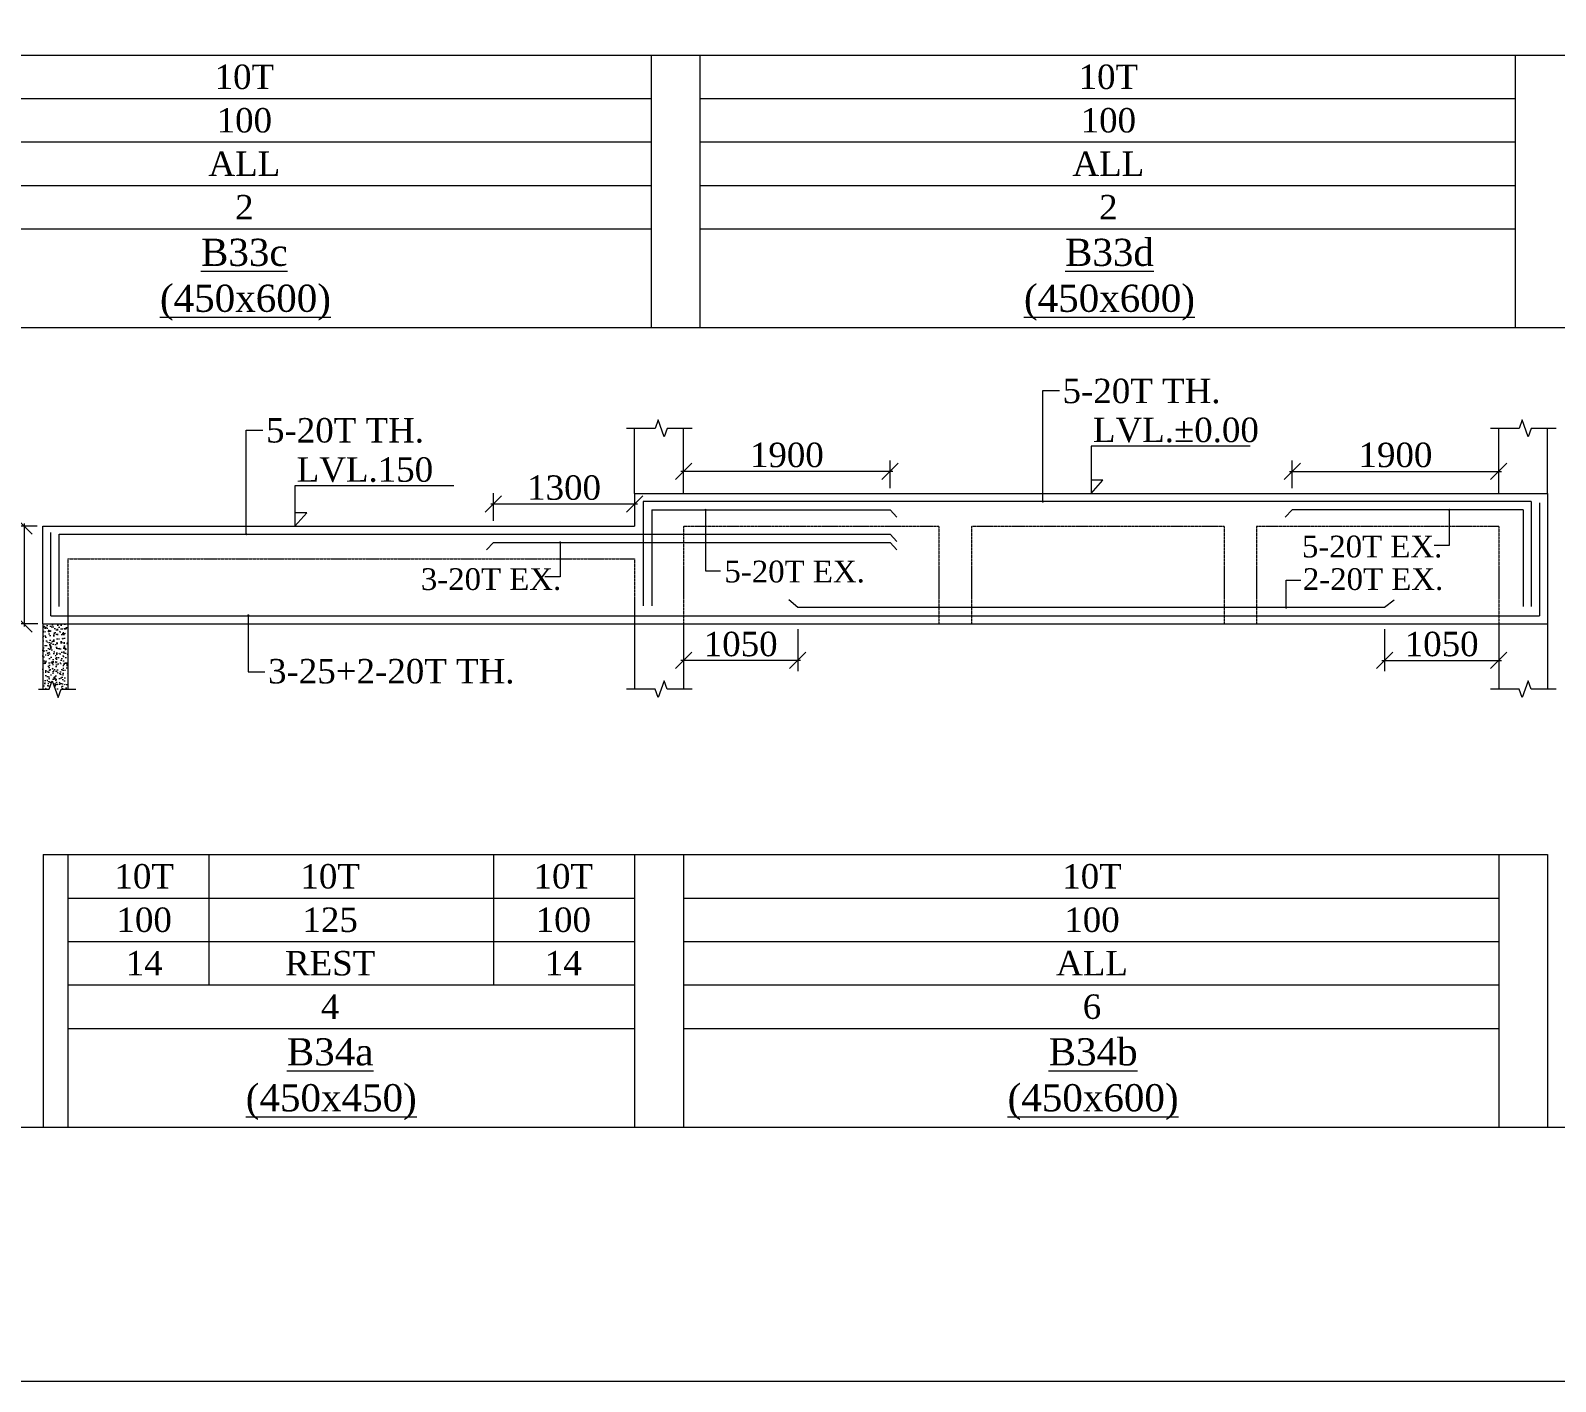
# Model space of a CAD drawing. Header units: millimetres. Extents: x 9781889 to 10654170, y -7832723 to -7608561.
# Drawn here: x 10049474 to 10063507, y -7801878 to -7789440 of the extents above; entities that cross this region are included whole.
import ezdxf
from ezdxf.enums import TextEntityAlignment as Align

# ---------------------------------------------------------------- set-up
doc = ezdxf.new("R2010")
doc.units = ezdxf.units.MM
doc.header["$LTSCALE"] = 10
doc.header["$PDMODE"] = 3
doc.linetypes.add('HIDDEN', pattern=[0.375, 0.25, -0.125])
for name, color, linetype, lineweight in [('LVL', 3, 'Continuous', 0), ('S-CUT OUT LINE', 9, 'Continuous', 0), ('S-DIM L.S.', 7, 'Continuous', 0), ('S-HATCH', 8, 'Continuous', 0), ('S-L.S.SECTION', 5, 'Continuous', 0), ('S-L.S.SLAB LINE', 252, 'HIDDEN', 0), ('S-L.S.STEEL', 1, 'Continuous', 9), ('S-SECTION MARK', 7, 'Continuous', 0), ('S-SHEET', 251, 'Continuous', 0), ('S-TEXT', 7, 'Continuous', 0), ('S-TEXT L.S. BEAM NO.', 30, 'Continuous', 0), ('S-TEXT. L.S.', 7, 'Continuous', 0)]:
    doc.layers.add(name, color=color, linetype=linetype, lineweight=lineweight)
doc.styles.add('135', font='arial.ttf', dxfattribs={"width": 0.8, "height": 135})
doc.styles.get("Standard").update_dxf_attribs({"font": 'arial.ttf'})
doc.styles.add('TEXT', font='times.ttf')
doc.dimstyles.new('75', dxfattribs={"dimtxt": 135, "dimasz": 90, "dimexe": 0.1, "dimexo": 0.03, "dimgap": 0.09, "dimtad": 1, "dimdec": 0, "dimzin": 0, "dimdsep": 46, "dimtxsty": '135', "dimblk": 'ARCHTICK', "dimcen": 0.09, "dimclrd": 256, "dimclre": 256, "dimclrt": 256, "dimadec": 0, "dimazin": 0, "dimtfac": 1, "dimtdec": 0, "dimtofl": 0, "dimtmove": 1, "dimatfit": 3, "dimldrblk": 'DOTSMALL', "dimfxl": 1, "dimtolj": 1, "dimtzin": 0, "dimlwd": -1, "dimlwe": -1, "dimarcsym": 0})
doc.dimstyles.new('SETU_1', dxfattribs={"dimtxt": 200, "dimasz": 150, "dimexe": 100, "dimexo": 50, "dimgap": 35, "dimtad": 1, "dimdec": 0, "dimzin": 0, "dimdsep": 46, "dimtxsty": 'Standard', "dimblk": 'OBLIQUE', "dimcen": 150, "dimdle": 25, "dimclrd": 256, "dimclre": 7, "dimclrt": 256, "dimadec": 0, "dimazin": 0, "dimtfac": 1, "dimtdec": 0, "dimtofl": 0, "dimtmove": 1, "dimatfit": 3, "dimfxl": 1, "dimtolj": 1, "dimtzin": 0, "dimlwd": -1, "dimlwe": 5, "dimarcsym": 1})

# ---------------------------------------------------------------- blocks, each defined once
blk = doc.blocks.new('_ArchTick')
at = {"color": 0, "linetype": 'ByBlock', "const_width": 0.15}
blk.add_lwpolyline([(-0.5, -0.5), (0.5, 0.5)], dxfattribs=at)
blk = doc.blocks.new('_Oblique')
at = {"color": 0, "linetype": 'ByBlock', "lineweight": -2}
blk.add_line((-0.5, -0.5), (0.5, 0.5), dxfattribs=at)
blk = doc.blocks.new('*D368')
at = {"layer": 'Defpoints', "color": 0, "transparency": 16777216}
for p in [(10049587, -7794003, 0), (10049416, -7794903), (10049591, -7794903)]:
    blk.add_point(p, dxfattribs=at)
at = {"layer": 'S-DIM L.S.', "color": 7, "lineweight": 5, "transparency": 16777216}
for p, q in [((10049537, -7794003), (10049316, -7794003)), ((10049541, -7794903), (10049316, -7794903))]:
    blk.add_line(p, q, dxfattribs=at)
at = {"layer": 'S-DIM L.S.', "transparency": 16777216}
blk.add_line((10049416, -7793978), (10049416, -7794928), dxfattribs=at)
at = {"layer": 'S-DIM L.S.', "transparency": 16777216, "xscale": 150, "yscale": 150, "zscale": 150}
for p, rotation in [((10049416, -7794003), 90), ((10049416, -7794903), 270)]:
    blk.add_blockref('_Oblique', p, dxfattribs=dict(at, rotation=rotation))
at = {"layer": 'S-DIM L.S.', "transparency": 16777216, "insert": (10049266, -7794453), "char_height": 225, "attachment_point": 5, "rotation": 90, "style": 'TEXT'}
blk.add_mtext('\\A1;450', dxfattribs=at)
blk = doc.blocks.new('*D369')
at = {"layer": 'Defpoints', "color": 0, "transparency": 16777216}
for p in [(10055484, -7793499), (10055484, -7793703, 0), (10057384, -7793703, 0)]:
    blk.add_point(p, dxfattribs=at)
at = {"layer": 'S-DIM L.S.', "color": 7, "lineweight": 5, "transparency": 16777216}
for p, q in [((10055484, -7793653), (10055484, -7793399)), ((10057384, -7793653), (10057384, -7793399))]:
    blk.add_line(p, q, dxfattribs=at)
at = {"layer": 'S-DIM L.S.', "transparency": 16777216}
blk.add_line((10057409, -7793499), (10055459, -7793499), dxfattribs=at)
at = {"layer": 'S-DIM L.S.', "transparency": 16777216, "xscale": 150, "yscale": 150, "zscale": 150, "rotation": 180}
blk.add_blockref('_Oblique', (10055484, -7793499), dxfattribs=at)
at = {"layer": 'S-DIM L.S.', "transparency": 16777216, "xscale": 150, "yscale": 150, "zscale": 150}
blk.add_blockref('_Oblique', (10057384, -7793499), dxfattribs=at)
at = {"layer": 'S-DIM L.S.', "transparency": 16777216, "insert": (10056434, -7793349), "char_height": 225, "attachment_point": 5, "style": 'TEXT'}
blk.add_mtext('\\A1;1900', dxfattribs=at)
blk = doc.blocks.new('*D370')
at = {"layer": 'Defpoints', "color": 0, "transparency": 16777216}
for p in [(10055034, -7793799), (10053734, -7794003, 0), (10055034, -7794003, 0)]:
    blk.add_point(p, dxfattribs=at)
at = {"layer": 'S-DIM L.S.', "transparency": 16777216}
blk.add_line((10053709, -7793799), (10055059, -7793799), dxfattribs=at)
at = {"layer": 'S-DIM L.S.', "color": 7, "lineweight": 5, "transparency": 16777216}
for p, q in [((10053734, -7793953), (10053734, -7793699)), ((10055034, -7793953), (10055034, -7793699))]:
    blk.add_line(p, q, dxfattribs=at)
at = {"layer": 'S-DIM L.S.', "transparency": 16777216, "xscale": 150, "yscale": 150, "zscale": 150, "rotation": 180}
blk.add_blockref('_Oblique', (10053734, -7793799), dxfattribs=at)
at = {"layer": 'S-DIM L.S.', "transparency": 16777216, "xscale": 150, "yscale": 150, "zscale": 150}
blk.add_blockref('_Oblique', (10055034, -7793799), dxfattribs=at)
at = {"layer": 'S-DIM L.S.', "transparency": 16777216, "insert": (10054384, -7793650), "char_height": 225, "attachment_point": 5, "style": 'TEXT'}
blk.add_mtext('\\A1;1300', dxfattribs=at)
blk = doc.blocks.new('*D371')
at = {"layer": 'Defpoints', "color": 0, "transparency": 16777216}
for p in [(10061934, -7794903, 0), (10062984, -7794903, 0), (10062984, -7795239)]:
    blk.add_point(p, dxfattribs=at)
at = {"layer": 'S-DIM L.S.', "color": 7, "lineweight": 5, "transparency": 16777216}
for p, q in [((10061934, -7794953), (10061934, -7795339)), ((10062984, -7794953), (10062984, -7795339))]:
    blk.add_line(p, q, dxfattribs=at)
at = {"layer": 'S-DIM L.S.', "transparency": 16777216}
blk.add_line((10061909, -7795239), (10063009, -7795239), dxfattribs=at)
at = {"layer": 'S-DIM L.S.', "transparency": 16777216, "xscale": 150, "yscale": 150, "zscale": 150, "rotation": 180}
blk.add_blockref('_Oblique', (10061934, -7795239), dxfattribs=at)
at = {"layer": 'S-DIM L.S.', "transparency": 16777216, "xscale": 150, "yscale": 150, "zscale": 150}
blk.add_blockref('_Oblique', (10062984, -7795239), dxfattribs=at)
at = {"layer": 'S-DIM L.S.', "transparency": 16777216, "insert": (10062459, -7795090), "char_height": 225, "attachment_point": 5, "style": 'TEXT'}
blk.add_mtext('\\A1;1050', dxfattribs=at)
blk = doc.blocks.new('*D372')
at = {"layer": 'Defpoints', "color": 0, "transparency": 16777216}
for p in [(10055484, -7794903, 0), (10056534, -7794903, 0), (10055484, -7795239)]:
    blk.add_point(p, dxfattribs=at)
at = {"layer": 'S-DIM L.S.', "color": 7, "lineweight": 5, "transparency": 16777216}
for p, q in [((10055484, -7794953), (10055484, -7795339)), ((10056534, -7794953), (10056534, -7795339))]:
    blk.add_line(p, q, dxfattribs=at)
at = {"layer": 'S-DIM L.S.', "transparency": 16777216}
blk.add_line((10056559, -7795239), (10055459, -7795239), dxfattribs=at)
at = {"layer": 'S-DIM L.S.', "transparency": 16777216, "xscale": 150, "yscale": 150, "zscale": 150, "rotation": 180}
blk.add_blockref('_Oblique', (10055484, -7795239), dxfattribs=at)
at = {"layer": 'S-DIM L.S.', "transparency": 16777216, "xscale": 150, "yscale": 150, "zscale": 150}
blk.add_blockref('_Oblique', (10056534, -7795239), dxfattribs=at)
at = {"layer": 'S-DIM L.S.', "transparency": 16777216, "insert": (10056009, -7795090), "char_height": 225, "attachment_point": 5, "style": 'TEXT'}
blk.add_mtext('\\A1;1050', dxfattribs=at)
blk = doc.blocks.new('*D367')
at = {"layer": 'Defpoints', "color": 0, "transparency": 16777216}
for p in [(10062984, -7793499), (10061084, -7793703, 0), (10062984, -7793703, 0)]:
    blk.add_point(p, dxfattribs=at)
at = {"layer": 'S-DIM L.S.', "color": 7, "lineweight": 5, "transparency": 16777216}
for p, q in [((10061084, -7793653), (10061084, -7793399)), ((10062984, -7793653), (10062984, -7793399))]:
    blk.add_line(p, q, dxfattribs=at)
at = {"layer": 'S-DIM L.S.', "transparency": 16777216}
blk.add_line((10061059, -7793499), (10063009, -7793499), dxfattribs=at)
at = {"layer": 'S-DIM L.S.', "transparency": 16777216, "xscale": 150, "yscale": 150, "zscale": 150, "rotation": 180}
blk.add_blockref('_Oblique', (10061084, -7793499), dxfattribs=at)
at = {"layer": 'S-DIM L.S.', "transparency": 16777216, "xscale": 150, "yscale": 150, "zscale": 150}
blk.add_blockref('_Oblique', (10062984, -7793499), dxfattribs=at)
at = {"layer": 'S-DIM L.S.', "transparency": 16777216, "insert": (10062034, -7793349), "char_height": 225, "attachment_point": 5, "style": 'TEXT'}
blk.add_mtext('\\A1;1900', dxfattribs=at)

msp = doc.modelspace()

# ---------------------------------------------------------------- hatches: boundary and pattern name
at = {"layer": 'S-HATCH'}
h = msp.add_hatch(dxfattribs=at)
h.set_pattern_fill('AR-CONC', color=256, scale=0.5)
h.set_pattern_definition([(50, (255858.645, -66285.91), (91.0923345, -7.96954277), [9.525, -104.775]), (355, (255858.645, -66285.91), (-17.6217107, 95.5284226), [7.62, -83.8202921]), (100.4514447, (255866.24, -66286.57), (73.47062355, 87.55887596), [8.0950044, -89.0451223]), (46.1842, (255858.64, -66260.51), (135.5395204, -21.021164), [14.2875, -157.1625]), (96.6355576, (255869.94, -66262.26), (118.702067, 123.7130623), [12.1425116, -133.5678041]), (351.1841512, (255858.64, -66260.51), (118.702067, 123.7130623), [11.4299835, -125.729866]), (21, (255871.345, -66266.86), (75.80719563, -51.1325991), [9.525, -104.775]), (326, (255871.345, -66266.86), (30.9010142, 92.09398306), [7.62, -83.82]), (71.451445, (255877.66, -66271.12), (106.70820964, 40.96138444), [8.0950044, -89.0449688]), (37.5, (255858.645, -66285.907), (1.544301625, 42.27751944), [0, -82.804, 0, -85.09, 0, -84.1375]), (7.5, (255858.645, -66285.907), (33.40983126, 50.09028741), [0, -48.514, 0, -80.899, 0, -32.0675]), (327.5, (255830.324, -66285.907), (67.79529758, -2.864372), [0, -31.75, 0, -99.06, 0, -131.445]), (317.5, (255817.624, -66285.91), (74.0645907, 12.71324552), [0, -41.275, 0, -65.786, 0, -93.345])])
h.paths.add_polyline_path([(10049816.9, -7795503), (10049701.1, -7795503), (10049673.2, -7795426.2), (10049645.2, -7795503), (10049586.9, -7795503), (10049586.9, -7794903), (10049816.9, -7794903)])

# ---------------------------------------------------------------- linework, layer by layer
at = {"layer": 'LVL', "linetype": 'Continuous', "elevation": 0}
for points in [[(10060695.8, -7793268), (10059234.6, -7793268), (10059234.6, -7793703), (10059342.8, -7793581), (10059234.6, -7793581)], [(10053369.4, -7793633.3), (10051908.2, -7793633.3), (10051908.2, -7794003), (10052016.3, -7793881), (10051908.2, -7793881)]]:
    msp.add_lwpolyline(points, dxfattribs=at)
at = {"layer": 'S-CUT OUT LINE', "color": 5, "elevation": 0}
for points in [[(10055561.9, -7793103), (10055333.3, -7793103), (10055305.3, -7793179.9), (10055249.4, -7793026.2), (10055221.4, -7793103), (10054958.6, -7793103)], [(10063512, -7793103), (10063283.4, -7793103), (10063255.4, -7793179.9), (10063199.5, -7793026.2), (10063171.5, -7793103), (10062908.7, -7793103)], [(10055561.9, -7795503), (10055333.3, -7795503), (10055305.3, -7795426.2), (10055249.4, -7795579.9), (10055221.4, -7795503), (10054958.6, -7795503)], [(10063512, -7795503), (10063283.4, -7795503), (10063255.4, -7795426.2), (10063199.5, -7795579.9), (10063171.5, -7795503), (10062908.7, -7795503)]]:
    msp.add_lwpolyline(points, dxfattribs=at)
at = {"layer": 'S-CUT OUT LINE', "color": 1, "elevation": 0}
msp.add_lwpolyline([(10049547.5, -7795503), (10049645.2, -7795503), (10049673.2, -7795426.2), (10049729.1, -7795579.9), (10049757.1, -7795503), (10049891.9, -7795503)], dxfattribs=at)
at = {"layer": 'S-L.S.SECTION'}
for p, q in [((10055033.6, -7793703, 0), (10055033.6, -7793103, 0)), ((10055483.6, -7793703, 0), (10055483.6, -7793103, 0)), ((10062983.7, -7793703, 0), (10062983.7, -7793103, 0)), ((10063433.7, -7793703, 0), (10063433.7, -7793103, 0)), ((10055033.6, -7793703, 0), (10063433.6, -7793703, 0)), ((10055033.6, -7793703, 0), (10055033.6, -7794003, 0)), ((10063433.7, -7793703, 0), (10063433.6, -7794903, 0)), ((10049586.9, -7794003, 0), (10055033.6, -7794003, 0)), ((10049586.9, -7794903, 0), (10049586.9, -7794003, 0)), ((10049586.9, -7794903, 0), (10049586.9, -7794003, 0)), ((10049591, -7794903, 0), (10063433.6, -7794903, 0)), ((10055033.6, -7794903, 0), (10055033.6, -7795503, 0)), ((10055483.6, -7794903, 0), (10055483.6, -7795503, 0)), ((10062983.7, -7794903, 0), (10062983.7, -7795503, 0)), ((10063433.7, -7794903, 0), (10063433.7, -7795503, 0))]:
    msp.add_line(p, q, dxfattribs=at)
at = {"layer": 'S-L.S.SECTION', "color": 1}
for p, q in [((10049586.9, -7794903, 0), (10049586.9, -7795503, 0)), ((10049816.9, -7794903, 0), (10049816.9, -7795503, 0))]:
    msp.add_line(p, q, dxfattribs=at)
at = {"layer": 'S-L.S.SLAB LINE', "ltscale": 0.3}
for p, q in [((10055483.7, -7794003, 0), (10055483.7, -7794903, 0)), ((10055483.7, -7794003, 0), (10057833.6, -7794003, 0)), ((10057833.6, -7794003, 0), (10057833.6, -7794903, 0)), ((10058133.6, -7794003, 0), (10060456.8, -7794003, 0)), ((10058133.6, -7794003, 0), (10058133.6, -7794903, 0)), ((10060456.8, -7794003, 0), (10060456.8, -7794903, 0)), ((10060756.8, -7794003, 0), (10062983.6, -7794003, 0)), ((10060756.8, -7794003, 0), (10060756.8, -7794903, 0)), ((10062983.6, -7794003, 0), (10062983.6, -7794903, 0)), ((10049816.9, -7794303, 0), (10055033.6, -7794303, 0)), ((10049816.9, -7794303, 0), (10049816.9, -7794903, 0)), ((10049816.9, -7794303, 0), (10049816.9, -7794903, 0)), ((10049816.9, -7794303, 0), (10049816.9, -7794903, 0)), ((10055033.6, -7794303, 0), (10055033.6, -7794903, 0))]:
    msp.add_line(p, q, dxfattribs=at)
at = {"layer": 'S-L.S.STEEL'}
for p, q in [((10063283.7, -7793778, 0), (10063283.6, -7794741.7, 0)), ((10063358.7, -7793788.4, 0), (10063358.7, -7794828, 0)), ((10055192.8, -7793853, 0), (10055192.8, -7794736, 0)), ((10063208.7, -7793853, 0), (10063208.6, -7794741.7, 0)), ((10049661.9, -7794828, 0), (10049661.9, -7794062.4, 0)), ((10049736.9, -7794741.7, 0), (10049736.9, -7794078, 0)), ((10053733.6, -7794153, 0), (10053670.4, -7794219.9, 0)), ((10049661.9, -7794828, 0), (10063358.7, -7794828, 0))]:
    msp.add_line(p, q, dxfattribs=at)
at = {"layer": 'S-L.S.STEEL', "elevation": 0}
for points in [[(10063283.7, -7793778), (10055111.9, -7793778), (10055111.9, -7794736)], [(10062023, -7794684.8), (10061933.5, -7794753), (10056533.8, -7794753), (10056451.8, -7794682.3)]]:
    msp.add_lwpolyline(points, dxfattribs=at)
at = {"layer": 'S-L.S.STEEL'}
for points in [[(10055192.8, -7793853, 0), (10057383.6, -7793853, 0), (10057446.8, -7793919.9, 0)], [(10063208.7, -7793853, 0), (10061083.6, -7793853, 0), (10061020.5, -7793919.9, 0)], [(10049736.9, -7794078, 0), (10057383.6, -7794078, 0), (10057446.8, -7794144.9, 0)], [(10053733.6, -7794153, 0), (10057383.6, -7794153, 0), (10057446.8, -7794219.9, 0)]]:
    msp.add_polyline3d(points, dxfattribs=at)
at = {"layer": 'S-SHEET'}
for p, q in [((10031504.5, -7789666.9, 0), (10075555.5, -7789666.9, 0)), ((10055184, -7789666.9, 0), (10055184, -7792176.1, 0)), ((10055634, -7789666.9, 0), (10055634, -7792176.1, 0)), ((10063134, -7789666.9, 0), (10063134, -7792176.1, 0)), ((10047684, -7790066.9, 0), (10055184, -7790066.9, 0)), ((10055634, -7790066.9, 0), (10063134, -7790066.9, 0)), ((10047684, -7790466.9, 0), (10055184, -7790466.9, 0)), ((10055634, -7790466.9, 0), (10063134, -7790466.9, 0)), ((10047684, -7790866.9, 0), (10055184, -7790866.9, 0)), ((10055634, -7790866.9, 0), (10063134, -7790866.9, 0)), ((10047684, -7791266.9, 0), (10055184, -7791266.9, 0)), ((10055634, -7791266.9, 0), (10063134, -7791266.9, 0)), ((10029451.4, -7792176.1), (10080785.6, -7792176.1)), ((10031504.5, -7792176.1, 0), (10075555.5, -7792176.1, 0)), ((10049591, -7797026.7), (10049591, -7799536)), ((10049591, -7797026.7), (10063433.6, -7797026.7, 0)), ((10049816.9, -7797026.7, 0), (10049816.9, -7799536, 0)), ((10051116.9, -7797026.7, 0), (10051116.9, -7798226.7, 0)), ((10053733.6, -7797026.7, 0), (10053733.6, -7798226.7, 0)), ((10055033.6, -7797026.7, 0), (10055033.6, -7799536, 0)), ((10055483.6, -7797026.7, 0), (10055483.6, -7799536, 0)), ((10062983.6, -7797026.7, 0), (10062983.6, -7799536, 0)), ((10063433.6, -7797026.7, 0), (10063433.6, -7799536, 0)), ((10049816.9, -7797426.7, 0), (10055033.6, -7797426.7, 0)), ((10055483.6, -7797426.7, 0), (10062983.6, -7797426.7, 0)), ((10049816.9, -7797826.7, 0), (10055033.6, -7797826.7, 0)), ((10055483.6, -7797826.7, 0), (10062983.6, -7797826.7, 0)), ((10049816.9, -7798226.7, 0), (10055033.6, -7798226.7, 0)), ((10055483.6, -7798226.7, 0), (10062983.6, -7798226.7, 0)), ((10049816.9, -7798626.7, 0), (10055033.6, -7798626.7, 0)), ((10055483.6, -7798626.7, 0), (10062983.6, -7798626.7, 0)), ((10029451.4, -7799536), (10080785.6, -7799536)), ((10049591, -7799536, 0), (10063433.6, -7799536, 0))]:
    msp.add_line(p, q, dxfattribs=at)
msp.add_lwpolyline([(10029451.4, -7760218.1), (10080785.6, -7760218.1), (10080785.6, -7801877.7), (10029451.4, -7801877.7)], close=True, dxfattribs=at)

# ---------------------------------------------------------------- texts
at = {"layer": 'LVL', "style": 'TEXT'}
for s, p in [('LVL.%%P0.00', (10059250.4, -7793229.6, 0)), ('LVL.150', (10051924, -7793594.8, 0))]:
    msp.add_text(s, height=225, dxfattribs=at).set_placement(p)
at = {"layer": 'S-TEXT', "linetype": 'ByBlock', "style": 'TEXT'}
for s, p in [('10T', (10051442.1, -7789866.9, 0)), ('10T', (10059392.1, -7789866.9, 0)), ('100', (10051442.1, -7790266.9, 0)), ('100', (10059392.1, -7790266.9, 0)), ('ALL', (10051442.1, -7790666.9, 0)), ('ALL', (10059392.1, -7790666.9, 0)), ('2', (10051442.1, -7791066.9, 0)), ('2', (10059392.1, -7791066.9, 0)), ('10T', (10050520.4, -7797226.7, 0)), ('10T', (10052231.7, -7797226.7, 0)), ('10T', (10054376.9, -7797226.7, 0)), ('10T', (10059241.7, -7797226.7, 0)), ('100', (10050520.4, -7797626.7, 0)), ('125', (10052231.7, -7797626.7, 0)), ('100', (10054376.9, -7797626.7, 0)), ('100', (10059241.7, -7797626.7, 0)), ('14', (10050520.4, -7798026.7, 0)), ('REST', (10052231.7, -7798026.7, 0)), ('14', (10054376.9, -7798026.7, 0)), ('ALL', (10059241.7, -7798026.7, 0)), ('4', (10052231.7, -7798426.7, 0)), ('6', (10059241.7, -7798426.7, 0))]:
    msp.add_text(s, height=225, dxfattribs=at).set_placement(p, align=Align.MIDDLE_CENTER)
at = {"layer": 'S-TEXT L.S. BEAM NO.', "color": 140, "linetype": 'ByBlock', "style": 'TEXT'}
for s, p in [('%%UB33c', (10051043.3, -7791607.5, 0)), ('%%UB33d', (10058993.3, -7791607.5, 0)), ('%%U(450x600)', (10050665.8, -7792030.5, 0)), ('%%U(450x600)', (10058615.8, -7792030.5, 0)), ('%%UB34b', (10058842.9, -7798967.4, 0)), ('%%U(450x600)', (10058465.4, -7799390.4, 0))]:
    msp.add_text(s, height=250, dxfattribs=at).set_placement(p)
at = {"layer": 'S-TEXT L.S. BEAM NO.', "color": 145, "linetype": 'ByBlock', "style": 'TEXT'}
for s, p in [('%%UB34a', (10051832.9, -7798967.4, 0)), ('%%U(450x450)', (10051455.4, -7799390.4, 0))]:
    msp.add_text(s, height=250, dxfattribs=at).set_placement(p)
at = {"layer": 'S-TEXT. L.S.', "style": 'TEXT'}
for s, height, p in [('5-20T TH.', 225, (10058970.7, -7792871.1, 0)), ('5-20T TH.', 225, (10051641.9, -7793233.4, 0)), ('5-20T EX.', 200, (10061173.2, -7794291, 0)), ('3-20T EX.', 200, (10053066.2, -7794591, 0)), ('5-20T EX.', 200, (10055859.5, -7794521.3, 0)), ('2-20T EX.', 200, (10061181.8, -7794591, 0)), ('3-25+2-20T TH.', 225, (10051660.2, -7795450.9, 0))]:
    msp.add_text(s, height=height, dxfattribs=at).set_placement(p)

# ---------------------------------------------------------------- dimensions: what is measured, and where the dimension line sits
at = {"layer": 'S-DIM L.S.'}
for base, p1, p2, picture, middle in [((10055483.6, -7793499.2, 0), (10057383.6, -7793703, 0), (10055483.6, -7793703, 0), '*D369', (10056433.6, -7793349.5, 0)), ((10055483.6, -7795239.1, 0), (10056533.8, -7794903, 0), (10055483.6, -7794903, 0), '*D372', (10056008.7, -7795089.7, 0))]:
    dim = msp.add_linear_dim(base=base, p1=p1, p2=p2, dimstyle='SETU_1', override={"dimtxt": 225, "dimtxsty": 'TEXT'}, dxfattribs=at)
    dim.commit()
    dim.dimension.update_dxf_attribs({"geometry": picture, "text_midpoint": middle})
for base, p1, p2, picture, middle in [((10062983.6, -7793499.2, 0), (10061083.6, -7793703, 0), (10062983.6, -7793703, 0), '*D367', (10062033.6, -7793349.5, 0)), ((10055033.6, -7793799.2, 0), (10053733.6, -7794003, 0), (10055033.6, -7794003, 0), '*D370', (10054383.6, -7793649.8, 0)), ((10062983.6, -7795239.1, 0), (10061933.5, -7794903, 0), (10062983.6, -7794903, 0), '*D371', (10062458.6, -7795089.7, 0))]:
    dim = msp.add_linear_dim(base=base, p1=p1, p2=p2, angle=180, dimstyle='SETU_1', override={"dimtxt": 225, "dimtxsty": 'TEXT'}, dxfattribs=at)
    dim.commit()
    dim.dimension.update_dxf_attribs({"geometry": picture, "text_midpoint": middle})
at = {"layer": 'S-DIM L.S.', "color": 7}
dim = msp.add_linear_dim(base=(10049415.9, -7794903, 0), p1=(10049586.9, -7794003, 0), p2=(10049591, -7794903, 0), angle=90, dimstyle='SETU_1', override={"dimtxt": 225, "dimlfac": 0.5, "dimtxsty": 'TEXT'}, dxfattribs=at)
dim.commit()
dim.dimension.update_dxf_attribs({"geometry": '*D368', "text_midpoint": (10049266.4, -7794453, 0)})

# ---------------------------------------------------------------- leaders
at = {"layer": 'S-SECTION MARK'}
for points in [[(10058789, -7793778, 0), (10058789, -7792756, 0), (10058941.6, -7792756, 0)], [(10051460.2, -7794078, 0), (10051460.2, -7793118.3, 0), (10051612.8, -7793118.3, 0)], [(10055685.5, -7793853, 0), (10055685.5, -7794416.1, 0), (10055824.8, -7794416.1, 0)], [(10062528.8, -7793853, 0), (10062528.8, -7794182.9, 0), (10062389.5, -7794182.9, 0)], [(10054347.2, -7794153, 0), (10054347.2, -7794469.6, 0), (10054207.8, -7794469.6, 0)], [(10061027.9, -7794753, 0), (10061027.9, -7794500.7, 0), (10061163.3, -7794500.7, 0)], [(10051478.6, -7794824.1, 0), (10051478.6, -7795346, 0), (10051631.1, -7795346, 0)]]:
    msp.add_leader(points, dimstyle='75', override={"dimasz": 75}, dxfattribs=at)

doc.saveas('drawing.dxf')
